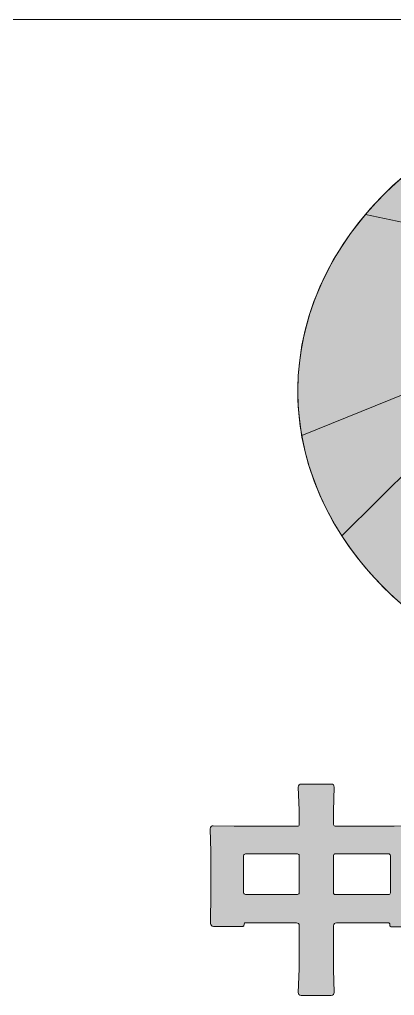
# Model space of a CAD drawing. Extents: x -2876908 to 633791, y -1383861 to 872234.
# Drawn here: x -1147469 to -1144303, y -414335 to -406096 of the extents above; entities that cross this region are included whole.
import ezdxf
from ezdxf.enums import TextEntityAlignment as Align

# ---------------------------------------------------------------- set-up
doc = ezdxf.new("R2010")
doc.units = 0
doc.header["$LTSCALE"] = 5
doc.header["$MEASUREMENT"] = 0
doc.layers.get('0').update_dxf_attribs({"linetype": 'CONTINUOUS', "lineweight": 25})
doc.layers.add('HFZT', color=5, linetype='CONTINUOUS', lineweight=15)
doc.styles.add('TSSD_NORM', font='tssdeng.shx', dxfattribs={"width": 0.7, "bigfont": 'hztxt.shx'})

# ---------------------------------------------------------------- blocks, each defined once
blk = doc.blocks.new('z')
h = blk.add_hatch(color=256)
h.paths.add_polyline_path([(296786.3, 23772.1), (296665.5, 23772.1, -0.414214), (296653.5, 23784.1), (296653.5, 23813.1), (296653.5, 23816.5), (296653.5, 23823.3), (296653.6, 23825.6), (296653.6, 23826.7), (296653.7, 23829), (296653.9, 23838.2), (296654.1, 23842.9), (296654.3, 23852.1), (296654.4, 23854.4), (296654.4, 23855.5), (296654.5, 23857.8), (296654.5, 23859.9), (296654.5, 23860.9), (296654.5, 23863), (296654.8, 23863), (296654.8, 23865), (296654.8, 23866), (296654.8, 23868.1), (296655.1, 23868.1), (296655.1, 23876.9), (296655.1, 23881.3), (296655.1, 23890.2), (296655.4, 23890.2), (296655.4, 23965.3), (296655.4, 24002.9), (296655.3, 24078), (296652.8, 24172.9, -0.429279), (296665.1, 24185.2), (296750.8, 24183), (296854.3, 24183), (296906, 24183), (297010.9, 24183, 0.414214), (297018.1, 24190.2), (297018.1, 24214.6), (297018.1, 24226), (297018.1, 24249), (297014, 24344, -0.427255), (297026, 24356.5), (297149.1, 24356.3, -0.422529), (297161.1, 24344), (297158.3, 24247), (297158.3, 24190.2, 0.413831), (297165.5, 24183), (297261.9, 24183), (297310.4, 24183), (297407.3, 24183), (297520.6, 24185.6, -0.434193), (297532.9, 24173), (297528.6, 24078.7), (297528.6, 24013.5), (297528.6, 23980.9), (297528.6, 23915.8), (297528.7, 23915.8), (297528.8, 23915.8), (297528.9, 23915.8), (297528.9, 23900.5), (297528.9, 23892.9), (297528.9, 23877.7), (297533, 23783.3, -0.427114), (297521.1, 23770.8), (297408.6, 23770.8), (297408.6, 23770.6), (297408.6, 23770.6), (297408.6, 23770.5), (297404.1, 23770.5), (297401.8, 23770.5), (297393.2, 23770.5), (297391.4, 23772.5), (297390, 23773.6), (297390, 23775.3), (297390, 23775.9), (297390, 23781.3), (297389.3, 23782.5), (297388.7, 23783.7), (297388.1, 23784.4), (297387.7, 23784.7), (297387, 23785.2), (297385.2, 23786.2), (297384.2, 23786.6), (297382.3, 23787.1), (297380.8, 23787.1), (297380, 23787.1), (297252.5, 23787.1), (297170.3, 23787.1, 0.414214), (297158.3, 23775.1), (297158.3, 23692.2), (297158.3, 23660.2), (297158.3, 23596), (297161.2, 23501.2, -0.423847), (297149.1, 23488.8), (297025.3, 23489.1, -0.427862), (297013.4, 23501.7), (297018.1, 23597.9), (297018.1, 23663.5), (297018.1, 23696.3), (297018.1, 23775.1, 0.414214), (297006.1, 23787.1), (297004.3, 23787.1), (297001.6, 23787.1), (296991.2, 23787.1), (296943.8, 23787.1), (296920.1, 23787.1), (296795.6, 23787.1), (296794.9, 23786.9), (296794.3, 23786.4), (296793.7, 23785.5), (296792.2, 23781.5), (296791.6, 23779.4), (296790.4, 23774), (296788.3, 23773)])
h.paths.add_polyline_path([(297165.5, 24070), (297260.4, 24070), (297293.3, 24070), (297384.4, 24070, -0.414214), (297391.6, 24062.8), (297391.6, 23979.3), (297391.6, 23955.6), (297391.6, 23910.2, -0.414214), (297384.4, 23903), (297252.2, 23903), (297165.5, 23903, -0.414214), (297158.3, 23910.2), (297158.3, 23960.2), (297158.3, 23984), (297158.3, 24062.8, -0.414214)], flags=16)
h.paths.add_polyline_path([(297018.1, 24062.5), (297018.1, 23977.7), (297018.1, 23954.8), (297018.1, 23910.5, -0.414214), (297010.9, 23903.3), (296796.7, 23903.3, -0.414214), (296789.5, 23910.5), (296789.5, 23973.4), (296789.5, 24001.2), (296789.5, 24062.5, -0.414214), (296796.7, 24069.7), (297010.9, 24069.7, -0.414214)], flags=16)
for points in [[(296991.2, 23787.1), (296943.8, 23787.1), (296920.1, 23787.1), (296795.6, 23787.1), (296794.9, 23786.9), (296794.3, 23786.4), (296793.7, 23785.5), (296792.2, 23781.5), (296791.6, 23779.4), (296790.7, 23775.3), (296790, 23774.1), (296789.4, 23773.6), (296788.3, 23773), (296786.3, 23772.1), (296665.5, 23772.1, -0.414214), (296653.5, 23784.1), (296653.5, 23813.1), (296653.5, 23816.5), (296653.5, 23823.3), (296653.6, 23825.6), (296653.6, 23826.7), (296653.7, 23829), (296653.9, 23838.2), (296654.1, 23842.9), (296654.3, 23852.1), (296654.4, 23854.4), (296654.4, 23855.5), (296654.5, 23857.8), (296654.5, 23859.9), (296654.5, 23860.9), (296654.5, 23863), (296654.6, 23863), (296654.7, 23863), (296654.8, 23863), (296654.8, 23865), (296654.8, 23866), (296654.8, 23868.1), (296654.9, 23868.1), (296655, 23868.1), (296655.1, 23868.1), (296655.1, 23876.9), (296655.1, 23881.3), (296655.1, 23890.2), (296655.2, 23890.2), (296655.3, 23890.2), (296655.4, 23890.2), (296655.4, 23965.3), (296655.4, 24002.9), (296655.3, 24078), (296652.8, 24172.9, -0.429279), (296665.1, 24185.2), (296750.8, 24183), (296854.3, 24183), (296906, 24183), (297010.9, 24183, 0.414214), (297018.1, 24190.2), (297018.1, 24214.6), (297018.1, 24226), (297018.1, 24249), (297014, 24344, -0.427255), (297026, 24356.5), (297149.1, 24356.3, -0.422529), (297161.1, 24344), (297158.3, 24247), (297158.3, 24190.2, 0.413831), (297165.5, 24183), (297261.9, 24183), (297310.4, 24183), (297407.3, 24183), (297520.6, 24185.6, -0.434193)], [(297521.1, 23770.8), (297408.6, 23770.8), (297408.6, 23770.6), (297408.6, 23770.6), (297408.6, 23770.5), (297404.1, 23770.5), (297401.8, 23770.5), (297393.2, 23770.5), (297391.4, 23772.5), (297390.8, 23772.9), (297390, 23774), (297390, 23775.3), (297390, 23775.9), (297390, 23781.3), (297389.7, 23781.9), (297389.3, 23782.5), (297388.7, 23783.7), (297388.1, 23784.4), (297387.7, 23784.7), (297387, 23785.2), (297385.2, 23786.2), (297384.2, 23786.6), (297382.3, 23787.1), (297380.8, 23787.1), (297380, 23787.1), (297252.5, 23787.1), (297170.3, 23787.1, 0.414214), (297158.3, 23775.1), (297158.3, 23692.2), (297158.3, 23660.2), (297158.3, 23596), (297161.2, 23501.2, -0.423847), (297149.1, 23488.8), (297025.3, 23489.1, -0.427862), (297013.4, 23501.7), (297018.1, 23597.9), (297018.1, 23663.5), (297018.1, 23696.3), (297018.1, 23775.1, 0.414214), (297006.1, 23787.1), (297004.3, 23787.1), (297001.6, 23787.1), (296991.2, 23787.1)]]:
    blk.add_lwpolyline(points, format="xyb")
for points in [[(297018.1, 23977.7), (297018.1, 24062.5, 0.414214), (297010.9, 24069.7), (296796.7, 24069.7, 0.414214), (296789.5, 24062.5), (296789.5, 24001.2), (296789.5, 23973.4), (296789.5, 23910.5, 0.414214), (296796.7, 23903.3), (297010.9, 23903.3, 0.414214), (297018.1, 23910.5), (297018.1, 23954.8)], [(297391.6, 23910.2), (297391.6, 23955.6), (297391.6, 23979.3), (297391.6, 24062.8, 0.414214), (297384.4, 24070), (297293.3, 24070), (297260.4, 24070), (297165.5, 24070, 0.414214), (297158.3, 24062.8), (297158.3, 23984), (297158.3, 23960.2), (297158.3, 23910.2, 0.414214), (297165.5, 23903), (297252.2, 23903), (297384.4, 23903, 0.414214)]]:
    blk.add_lwpolyline(points, format="xyb", close=True)
for points in [[(297206.3, 23787.1), (297227.9, 23787.1)], [(297013.6, 23505.8), (297013.6, 23503.8)]]:
    blk.add_lwpolyline(points)
blk = doc.blocks.new('dfgdfger')
at = {"layer": 'HFZT'}
h = blk.add_hatch(color=5, dxfattribs=at)
edge = h.paths.add_edge_path()
edge.add_ellipse((447317.1, 387546.5), major_axis=(-2135.7, 0), ratio=0.799523, start_angle=224.752, end_angle=270.3684)
edge.add_line((447303.4, 389254), (447291.7, 389095.1))
edge.add_line((447291.7, 389095.1), (447342.5, 389095.1))
edge.add_ellipse((447317.1, 387546.5), major_axis=(1555.6, 0), ratio=0.995633, start_angle=34.5762, end_angle=89.0656, ccw=False)
edge.add_line((448597.9, 388425.4), (448597.9, 388425.4))
edge.add_line((448597.9, 388425.4), (448614.5, 388401.1))
edge.add_line((448614.5, 388401.1), (448833.8, 388748.7))
edge = h.paths.add_edge_path()
edge.add_ellipse((447317.1, 387546.5), major_axis=(-2135.7, 0), ratio=0.799523, start_angle=270.3684, end_angle=325.9049)
edge.add_line((445548.5, 388503.7), (446019.7, 388401.1))
edge.add_line((446019.7, 388401.1), (446036.3, 388425.4))
edge.add_ellipse((447317.1, 387546.5), major_axis=(-1555.6, 0), ratio=0.995633, start_angle=-89.0656, end_angle=-34.5762, ccw=False)
edge.add_line((447291.7, 389095.1), (447303.4, 389254))
edge = h.paths.add_edge_path()
edge.add_ellipse((447317.1, 387546.5), major_axis=(-1555.6, 0), ratio=0.995633, start_angle=-33.4888, end_angle=-0.5437, ccw=False)
edge.add_line((446019.7, 388401.1), (445548.5, 388503.7))
edge.add_ellipse((447317.1, 387546.5), major_axis=(-2135.7, 0), ratio=0.799523, start_angle=325.9049, end_angle=368.0953)
edge.add_line((445202.7, 387306), (445761.6, 387531.8))
edge.add_line((445761.6, 387531.8), (445761.6, 387561.2))
h = blk.add_hatch(color=5, dxfattribs=at)
edge = h.paths.add_edge_path()
edge.add_ellipse((447317.1, 387546.5), major_axis=(-2135.7, 0), ratio=0.799523, start_angle=368.0953, end_angle=387.3347)
edge.add_line((445419.9, 386762.4), (445812.9, 387151.6))
edge.add_ellipse((447317.1, 387546.5), major_axis=(1555.6, 0), ratio=0.995633, start_angle=180.5437, end_angle=194.7721, ccw=False)
edge.add_line((445761.6, 387531.8), (445202.7, 387306))
h = blk.add_hatch(color=5, dxfattribs=at)
edge = h.paths.add_edge_path()
edge.add_ellipse((447317.1, 387546.5), major_axis=(1555.6, 0), ratio=0.995633, start_angle=194.7721, end_angle=213.4888, ccw=False)
edge.add_line((445812.9, 387151.6), (445419.9, 386762.4))
edge.add_ellipse((447317.1, 387546.5), major_axis=(-2135.7, 0), ratio=0.799523, start_angle=387.3347, end_angle=405.9323)
edge.add_line((445831.7, 386319.6), (446036.3, 386667.5))
edge.add_line((446036.3, 386667.5), (446019.7, 386691.9))
at = {"layer": 'HFZT', "color": 5}
for p, q in [((446019.7, 388401.1), (445548.5, 388503.7)), ((445761.6, 387531.8), (445202.7, 387306)), ((445812.9, 387151.6), (445419.9, 386762.4))]:
    blk.add_line(p, q, dxfattribs=at)
for start_param, end_param in [(3.922662, 9.030892), (3.922662, 9.030892), (3.922662, 9.030892), (3.922662, 9.030892), (3.922662, 9.030892), (3.922662, 9.030892), (3.922662, 9.030892), (3.922662, 9.030892), (3.922662, 9.030892), (3.265865, 9.300506), (3.265865, 9.300506), (3.265865, 9.300506), (3.265865, 9.300506), (3.265865, 9.300506), (3.265865, 9.300506)]:
    blk.add_ellipse((447317.1, 387546.5), major_axis=(-2135.7, 0), ratio=0.799523, start_param=start_param, end_param=end_param, dxfattribs=at)
blk = doc.blocks.new('施工设计图框')
at = {"layer": 'HFZT'}
blk.add_line((14.496, 38.5), (-147.504, 38.5), dxfattribs=at)
at = {"layer": 'HFZT', "color": 2, "xscale": 0.003117434214800596, "yscale": 0.003117434214800596, "zscale": 0.003117434214800596}
blk.add_blockref('dfgdfger', (-1505.6, -1175.924), dxfattribs=at)
at = {"layer": 'HFZT', "color": 5, "xscale": 0.004115013172850013, "yscale": 0.004115013172850013, "zscale": 0.004115013172850013}
blk.add_blockref('z', (-1339.984, -74.635), dxfattribs=at)
at = {"layer": 'HFZT', "color": 2, "style": 'TSSD_NORM', "width": 0.7}
for tag, height, p in [('比例尺', 2.5, (7.248, 17.5)), ('图号', 2.5, (-20.49, 3.5)), ('日期', 2.5, (7.248, 3.5)), ('图名', 4, (-76.242, 0.75))]:
    blk.add_attdef(tag, text='', height=height, dxfattribs=at).set_placement(p, align=Align.MIDDLE)

msp = doc.modelspace()

# ---------------------------------------------------------------- block references
at = {"xscale": 500, "yscale": 500, "zscale": 500}
msp.add_blockref('施工设计图框', (-1086231.232, -425346.118), dxfattribs=at)

doc.saveas('drawing.dxf')
